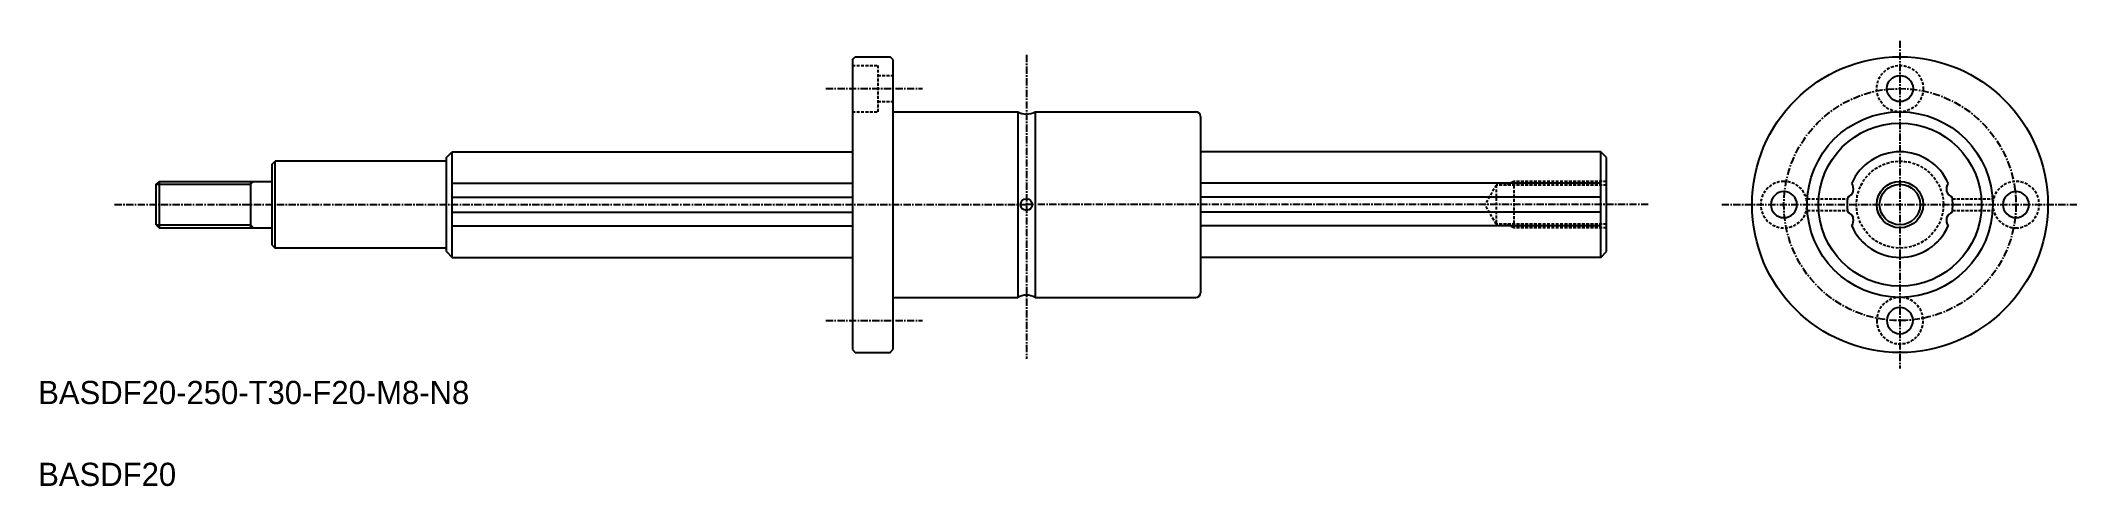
# Model space of a CAD drawing. Extents: x 57 to 408, y 69 to 146.
import ezdxf

# ---------------------------------------------------------------- set-up
doc = ezdxf.new("R2010")
doc.units = 0
doc.linetypes.add('CENTER', pattern=[2, 1.25, -0.25, 0.25, -0.25])
doc.linetypes.add('DASHED', pattern=[0.75, 0.5, -0.25])
doc.layers.get('0').update_dxf_attribs({"linetype": 'CONTINUOUS'})
doc.layers.add('CENTER', color=1, linetype='CENTER')

msp = doc.modelspace()

# ---------------------------------------------------------------- linework, layer by layer
at = {"color": 7, "linetype": 'CONTINUOUS'}
for p, q in [((196.89, 142.32), (197.39, 142.82)), ((196.89, 142.32), (196.89, 92.32)), ((197.39, 142.82), (203.39, 142.82)), ((203.89, 142.32), (203.39, 142.82)), ((203.89, 142.32), (203.89, 92.32)), ((203.89, 133.32), (225.39, 133.32)), ((225.39, 133.32), (225.39, 101.32)), ((228.39, 133.32), (228.39, 101.32)), ((228.39, 133.32), (256.09, 133.32)), ((256.89, 132.52), (256.89, 102.12)), ((96.89, 124.32), (97.39, 124.82)), ((96.89, 110.32), (96.89, 124.32)), ((126.89, 124.82), (97.39, 124.82)), ((97.39, 109.82), (97.39, 124.82)), ((126.89, 125.42), (127.89, 126.42)), ((126.89, 109.22), (126.89, 125.42)), ((127.89, 126.42), (196.89, 126.42)), ((127.89, 108.22), (127.89, 126.42)), ((325.89, 126.42), (256.89, 126.42)), ((326.89, 125.42), (325.89, 126.42)), ((325.89, 108.22), (325.89, 126.42)), ((326.89, 109.22), (326.89, 125.42)), ((326.89, 124.32), (326.89, 124.32)), ((76.89, 120.82), (77.39, 121.32)), ((76.89, 113.82), (76.89, 120.82)), ((77.39, 121.32), (77.39, 113.32)), ((77.39, 121.32), (96.89, 121.32)), ((93.14, 121.32), (93.14, 113.32)), ((127.89, 121), (196.89, 121)), ((325.89, 121), (256.89, 121)), ((127.89, 118.61), (196.89, 118.61)), ((127.89, 116.03), (196.89, 116.03)), ((325.89, 118.61), (256.89, 118.61)), ((325.89, 116.03), (256.89, 116.03)), ((76.89, 113.82), (77.39, 113.32)), ((77.39, 113.32), (96.89, 113.32)), ((127.89, 113.64), (196.89, 113.64)), ((325.89, 113.64), (256.89, 113.64)), ((96.89, 110.32), (97.39, 109.82)), ((126.89, 109.82), (97.39, 109.82)), ((126.89, 109.22), (127.89, 108.22)), ((325.89, 108.22), (326.89, 109.22)), ((127.89, 108.22), (196.89, 108.22)), ((325.89, 108.22), (256.89, 108.22)), ((203.89, 101.32), (225.39, 101.32)), ((228.39, 101.32), (256.09, 101.32)), ((196.89, 92.32), (197.39, 91.82)), ((197.39, 91.82), (203.39, 91.82)), ((203.39, 91.82), (203.89, 92.32))]:
    msp.add_line(p, q, dxfattribs=at)
at = {"color": 3, "linetype": 'DASHED'}
for p, q in [((196.89, 141.32), (201.29, 141.32)), ((201.29, 141.32), (201.29, 133.32)), ((201.29, 139.57), (203.89, 139.57)), ((201.29, 135.07), (203.89, 135.07)), ((196.89, 133.32), (201.29, 133.32)), ((307.89, 120.7), (305.95, 117.32)), ((307.89, 120.7), (307.89, 113.95)), ((326.89, 120.7), (307.89, 120.7)), ((310.89, 121.32), (309.81, 120.7)), ((310.89, 121.32), (310.89, 113.32)), ((326.89, 121.32), (310.89, 121.32)), ((307.89, 113.95), (305.95, 117.32)), ((361.52, 118.32), (368.44, 118.32)), ((361.52, 116.32), (368.44, 116.32)), ((386.53, 118.32), (393.45, 118.32)), ((386.53, 116.32), (393.45, 116.32)), ((326.89, 113.95), (307.89, 113.95)), ((310.89, 113.32), (309.81, 113.95)), ((326.89, 113.32), (310.89, 113.32))]:
    msp.add_line(p, q, dxfattribs=at)
at = {"color": 3, "linetype": 'CONTINUOUS'}
for p, q in [((76.89, 120.82), (93.14, 120.82)), ((93.14, 120.82), (93.64, 121.32)), ((76.89, 113.82), (93.14, 113.82)), ((93.14, 113.82), (93.64, 113.32))]:
    msp.add_line(p, q, dxfattribs=at)
at = {"color": 7, "linetype": 'CONTINUOUS'}
for centre, radius in [((377.48, 117.32), 25.5), ((377.48, 137.32), 2.25), ((377.48, 117.32), 16), ((377.48, 117.32), 14.05), ((377.48, 117.32), 3.5), ((226.89, 117.32), 1)]:
    msp.add_circle(centre, radius, dxfattribs=at)
at = {"color": 3, "linetype": 'DASHED'}
for centre, radius in [((377.48, 137.32), 4), ((377.48, 117.32), 7.5)]:
    msp.add_circle(centre, radius, dxfattribs=at)
at = {"color": 3, "linetype": 'CONTINUOUS'}
msp.add_circle((377.48, 117.32), 4, dxfattribs=at)
at = {"color": 7, "linetype": 'CONTINUOUS'}
for centre, radius, start, end in [((226.89, 135.92), 3, 240, 300), ((256.09, 132.52), 0.8, 0, 90), ((377.48, 117.32), 9.1, 23.8704, 156.1296), ((357.48, 117.32), 2.25, 89.99999567428932, 89.99996471106816), ((367.78, 120.24), 1.78, 293.0633, 339.6181), ((367.7, 119.98), 1.78, 348.3819, 34.9367), ((387.26, 119.98), 1.78, 145.0633, 191.6181), ((387.19, 120.24), 1.78, 200.3819, 246.9367), ((397.48, 117.32), 2.25, 270, 269.9999), ((377.48, 117.32), 9.1, 171.8704, 188.1297), ((367.78, 114.4), 1.78, 20.3819, 66.9367), ((387.19, 114.4), 1.78, 113.0633, 159.6181), ((377.48, 117.32), 9.1, 351.8703, 8.1296), ((367.7, 114.66), 1.78, 325.0633, 11.6181), ((377.48, 117.32), 9.1, 203.8704, 336.1296), ((387.26, 114.66), 1.78, 168.3819, 214.9367), ((256.09, 102.12), 0.8, 270, 0), ((226.89, 98.72), 3, 60, 120), ((377.48, 97.32), 2.25, 180, 179.9999)]:
    msp.add_arc(centre, radius, start, end, dxfattribs=at)
at = {"color": 3, "linetype": 'DASHED'}
for centre, start, end in [((357.48, 117.32), 89.99999567428932, 89.99996471106816), ((397.48, 117.32), 270, 269.9999), ((377.48, 97.32), 180, 179.9999)]:
    msp.add_arc(centre, 4, start, end, dxfattribs=at)
at = {"layer": 'CENTER', "color": 1, "linetype": 'CENTER'}
for p, q in [((377.48, 145.57), (377.48, 89.07)), ((226.89, 143.12), (226.89, 90.72)), ((192.31, 137.32), (208.97, 137.32)), ((69.69, 117.32), (226.89, 117.32)), ((334.09, 117.32), (226.89, 117.32)), ((346.75, 117.32), (408.22, 117.32)), ((192.31, 97.32), (208.97, 97.32))]:
    msp.add_line(p, q, dxfattribs=at)
msp.add_circle((377.48, 117.32), 20, dxfattribs=at)

# ---------------------------------------------------------------- texts
at = {"color": 7, "linetype": 'CONTINUOUS'}
for s, p in [('BASDF20-250-T30-F20-M8-N8', (56.53, 82.93)), ('BASDF20', (56.53, 68.82))]:
    msp.add_text(s, height=4, dxfattribs=at).set_placement(p)

doc.saveas('drawing.dxf')
